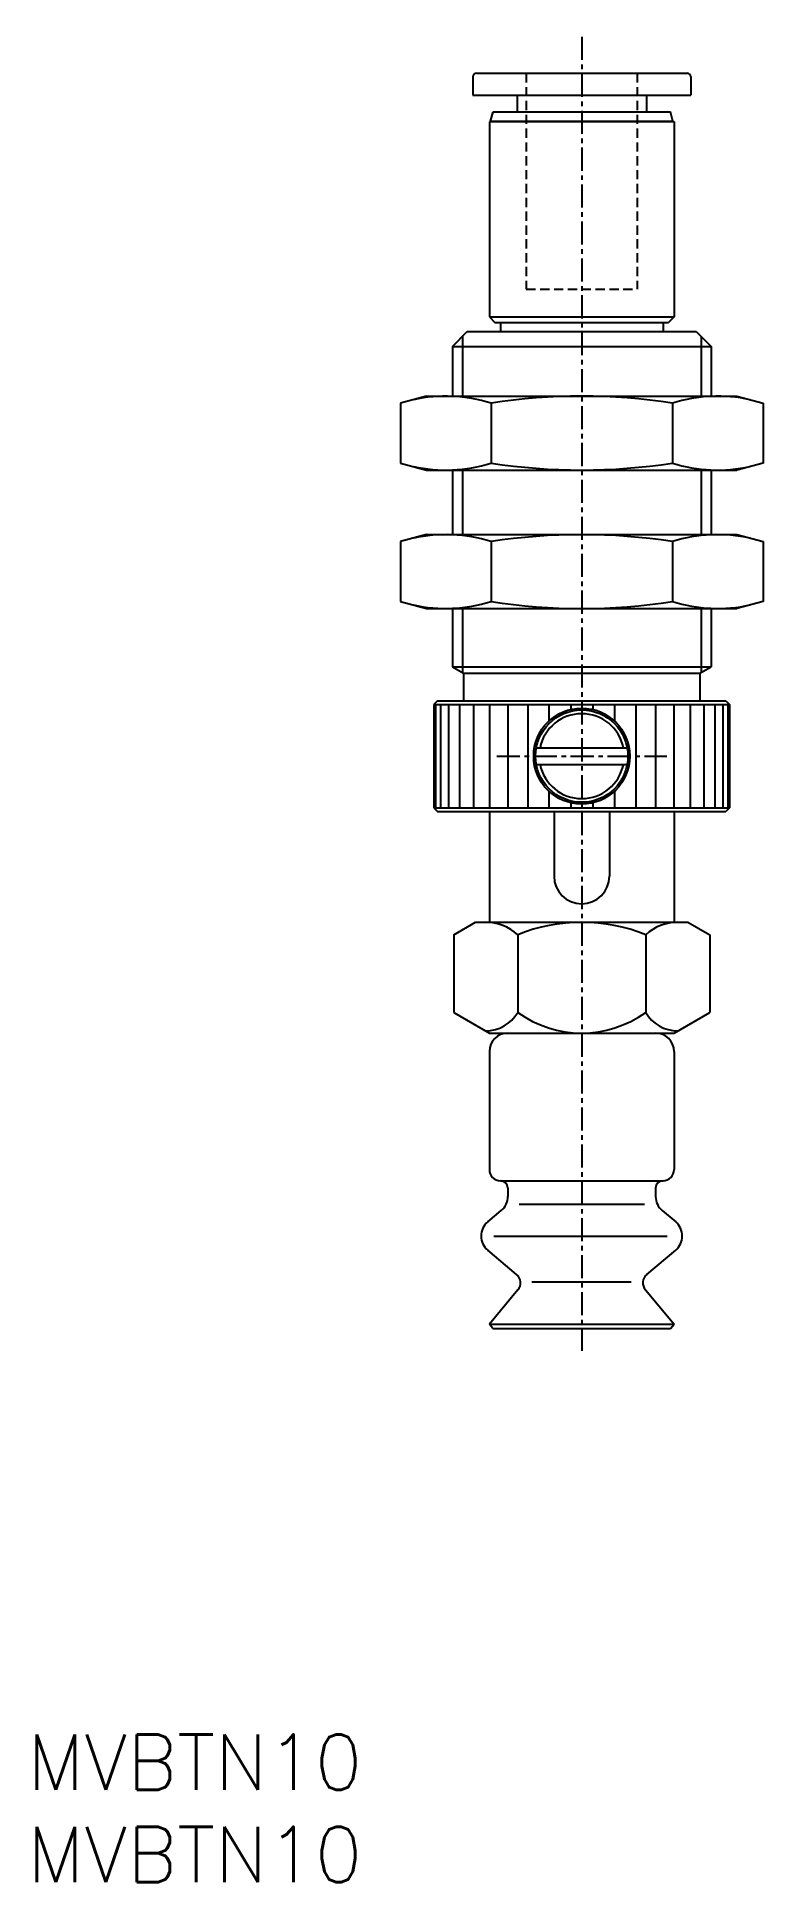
# Model space of a CAD drawing. Extents: x 0.5 to 39.8, y 0 to 100.
import ezdxf

# ---------------------------------------------------------------- set-up
doc = ezdxf.new("R2010")
doc.units = 0
doc.linetypes.add('CENTER', pattern=[2, 1.25, -0.25, 0.25, -0.25])
doc.linetypes.add('DASHED', pattern=[0.75, 0.5, -0.25])
doc.layers.get('0').update_dxf_attribs({"linetype": 'CONTINUOUS'})
doc.layers.add('CENTER', color=1, linetype='CENTER')
doc.styles.get("Standard").update_dxf_attribs({"font": 'txt.shx'})

# ---------------------------------------------------------------- blocks, each defined once
blk = doc.blocks.new('*U9')
at = {"color": 7, "linetype": 'CONTINUOUS'}
blk.add_text('MVBTN10', height=3, dxfattribs=at).set_placement((0, 0))
blk = doc.blocks.new('*U10')
at = {"color": 7, "linetype": 'CONTINUOUS'}
blk.add_text('MVBTN10', height=3, dxfattribs=at).set_placement((0, 5))

msp = doc.modelspace()

# ---------------------------------------------------------------- linework, layer by layer
at = {"color": 7, "linetype": 'CONTINUOUS'}
for p, q in [((24.3, 98.000002), (35.7, 98.000002)), ((24.1, 97.800002), (24.1, 96.800002)), ((35.9, 97.800002), (35.9, 96.800002)), ((24.1, 96.800002), (35.9, 96.800002)), ((26.49999, 96.800002), (26.49999, 95.900012)), ((33.49999, 96.800002), (33.49999, 95.900012)), ((25.06602, 95.400002), (24.99999, 95.361882)), ((24.99999, 95.361882), (24.99999, 84.800002)), ((34.99999, 95.361882), (24.99999, 95.361882)), ((25.06601, 95.400012), (34.93397, 95.400012)), ((25.06602, 95.400002), (25.19999, 95.900002)), ((25.19999, 95.900012), (34.79999, 95.900012)), ((34.93397, 95.399992), (34.8, 95.899992)), ((34.93396, 95.400002), (35, 95.361872)), ((34.99999, 95.361882), (34.99999, 84.800002)), ((22.99999, 83.199992), (23.79997, 84.000002)), ((23.79997, 84.000002), (36.19998, 84.000002)), ((24.99998, 84.800002), (25.29999, 84.500002)), ((24.99999, 84.800002), (34.99999, 84.800002)), ((25.29999, 84.500002), (34.69999, 84.500002)), ((25.6, 84.500002), (25.6, 84.000002)), ((34.4, 84.500002), (34.4, 84.000002)), ((34.99999, 84.799992), (34.69999, 84.499992)), ((36.19998, 84.000002), (36.99999, 83.199992)), ((22.99999, 83.199992), (36.99999, 83.199992)), ((22.99999, 83.199992), (22.99999, 80.500002)), ((23.54149, 83.741502), (23.54149, 80.500002)), ((36.4585, 83.741502), (36.4585, 80.500002)), ((36.99999, 83.199992), (36.99999, 80.500002)), ((20.18503, 80.120862), (20.18503, 76.879132)), ((21.6, 80.499992), (20.18504, 80.120852)), ((21.6, 80.500002), (38.4, 80.500002)), ((25.09252, 80.120862), (25.09252, 76.879132)), ((34.90748, 80.120862), (34.90748, 76.879132)), ((38.4, 80.500002), (39.81496, 80.120862)), ((39.81495, 80.120862), (39.81495, 76.879132)), ((20.18504, 76.879132), (21.59998, 76.499992)), ((21.6, 76.500002), (38.4, 76.500002)), ((22.99999, 76.500002), (22.99999, 73.000002)), ((23.54149, 76.500002), (23.54149, 73.000002)), ((36.4585, 76.500002), (36.4585, 73.000002)), ((36.99999, 76.500002), (36.99999, 73.000002)), ((39.81495, 76.879142), (38.39999, 76.500002)), ((21.59999, 72.999992), (20.18503, 72.620852)), ((21.6, 73.000002), (38.4, 73.000002)), ((38.4, 73.000002), (39.81495, 72.620872)), ((20.18503, 72.620862), (20.18503, 69.379132)), ((25.09252, 72.620862), (25.09252, 69.379132)), ((34.90748, 72.620862), (34.90748, 69.379132)), ((39.81495, 72.620862), (39.81495, 69.379132)), ((20.18503, 69.379132), (21.59999, 69.000002)), ((21.6, 69.000002), (38.4, 69.000002)), ((22.99999, 69.000002), (22.99999, 65.846412)), ((23.54149, 69.000002), (23.54149, 65.533772)), ((36.4585, 69.000002), (36.4585, 65.533772)), ((36.99999, 69.000002), (36.99999, 65.846412)), ((39.81495, 69.379142), (38.39999, 69.000002)), ((22.99999, 65.846412), (36.99999, 65.846412)), ((22.99999, 65.846412), (23.6, 65.500002)), ((23.6, 65.500002), (23.6, 64.000002)), ((23.6, 65.500002), (36.4, 65.500002)), ((36.399997, 65.500002), (36.99999, 65.846412)), ((36.4, 65.500002), (36.4, 64.000002)), ((22.2, 64.000002), (22, 63.800002)), ((22.19999, 64.000002), (37.79999, 64.000002)), ((37.79999, 64.000002), (37.99999, 63.800002)), ((21.99999, 63.800002), (37.99999, 63.800002)), ((21.99999, 63.800002), (21.99999, 58.199997)), ((22.08935, 63.800002), (22.08935, 58.199997)), ((22.35541, 63.800002), (22.35541, 58.199997)), ((22.79224, 63.800002), (22.79224, 58.199997)), ((23.39008, 63.800002), (23.39008, 58.199997)), ((24.13558, 63.800002), (24.13558, 58.199997)), ((25.01207, 63.800002), (25.01207, 58.199997)), ((25.99999, 63.800002), (25.99999, 58.199997)), ((27.07726, 63.800002), (27.07726, 58.199997)), ((28.21982, 63.800002), (28.21982, 62.894992)), ((29.40215, 63.800002), (29.40215, 63.530332)), ((30.59784, 63.800002), (30.59784, 63.530332)), ((31.78016, 63.800002), (31.78016, 62.894992)), ((32.92272, 63.800002), (32.92272, 58.199997)), ((33.99999, 63.800002), (33.99999, 58.199997)), ((34.98792, 63.800002), (34.98792, 58.199997)), ((35.86442, 63.800002), (35.86442, 58.199997)), ((36.6099, 63.800002), (36.6099, 58.199997)), ((37.20774, 63.800002), (37.20774, 58.199997)), ((37.64457, 63.800002), (37.64457, 58.199997)), ((37.91065, 63.800002), (37.91065, 58.199997)), ((37.99999, 63.800002), (37.99999, 58.199997)), ((27.54082, 61.449992), (32.45916, 61.449992)), ((27.54082, 60.550002), (32.45916, 60.550002)), ((28.21982, 59.105003), (28.21982, 58.199997)), ((31.78016, 59.105003), (31.78016, 58.199997)), ((21.99999, 58.200002), (22.19999, 58.000005)), ((21.99999, 58.199997), (37.99999, 58.199997)), ((22.19999, 58), (37.79999, 58)), ((24.99999, 58), (24.99999, 52)), ((28.49999, 58), (28.49999, 54.5)), ((29.40215, 58.469665), (29.40215, 58.199997)), ((30.59784, 58.469665), (30.59784, 58.199997)), ((31.49999, 58), (31.49999, 54.5)), ((34.99999, 58), (34.99999, 52)), ((38, 58.199998), (37.79999, 57.999998)), ((23.07179, 51.319765), (24.24999, 52.000002)), ((24.24999, 52), (35.74999, 52)), ((35.74999, 52), (36.9282, 51.319763)), ((23.07178, 51.319763), (23.07178, 47.11325)), ((26.53589, 51.319763), (26.53589, 47.11325)), ((33.46409, 51.319763), (33.46409, 47.11325)), ((36.9282, 51.319763), (36.9282, 47.11325)), ((23.07179, 47.113247), (25, 45.999997)), ((34.99999, 46), (36.9282, 47.11325)), ((24.99999, 46), (34.99999, 46)), ((24.99999, 45), (24.99999, 38.599998)), ((34.99999, 45), (34.99999, 38.599998)), ((25.6, 38), (34.4, 38)), ((25.99999, 37.599998), (25.99999, 37.144508)), ((33.99999, 37.599998), (33.99999, 37.144508)), ((24.91293, 35.766041), (25.64278, 36.378458)), ((26.60906, 36.721893), (33.4056, 36.721893)), ((34.35721, 36.378471), (35.08706, 35.766049)), ((25.24975, 35), (34.6262, 35)), ((26.47431, 32.92381), (24.91293, 34.233965)), ((33.52568, 32.923802), (35.08706, 34.233952)), ((26.54826, 32.078518), (24.999982, 30.233362)), ((27.30257, 32.516479), (32.68433, 32.516479)), ((33.45172, 32.078511), (34.999987, 30.233362)), ((25.1958, 29.999996), (24.999982, 30.233362)), ((24.999982, 30.233362), (34.999987, 30.233362)), ((25.19581, 30), (34.80419, 30)), ((34.80418, 30.000008), (34.999987, 30.233362))]:
    msp.add_line(p, q, dxfattribs=at)
at = {"color": 3, "linetype": 'DASHED'}
for p, q in [((26.99999, 98.000002), (26.99999, 86.300002)), ((32.99999, 98.000002), (32.99999, 86.300002)), ((26.99999, 86.300002), (32.99999, 86.300002))]:
    msp.add_line(p, q, dxfattribs=at)
at = {"color": 7, "linetype": 'CONTINUOUS'}
for radius in [2.6, 2.5]:
    msp.add_circle((29.99999, 61.000002), radius, dxfattribs=at)
for centre, radius, start, end in [((24.3, 97.800002), 0.2, 90, 180), ((35.7, 97.800002), 0.2, 0, 90), ((22.63878, 72.370232), 8.129772, 72.432975, 102.43233), ((29.99999, 48.549614), 31.950384, 81.164565, 98.835427), ((37.36121, 72.370232), 8.129772, 77.567111, 107.56703), ((22.63878, 84.629772), 8.129772, 257.56714, 287.56703), ((29.99999, 108.450392), 31.950384, 261.16457, 278.83543), ((37.36121, 84.629772), 8.129772, 252.43297, 282.43221), ((22.63878, 64.870232), 8.129772, 72.432975, 102.43233), ((29.99999, 41.049614), 31.950384, 81.164565, 98.835427), ((37.36121, 64.870232), 8.129772, 77.567111, 107.56703), ((22.63878, 77.129772), 8.129772, 257.56714, 287.56703), ((29.99999, 100.950392), 31.950384, 261.16457, 278.83543), ((37.36121, 77.129772), 8.129772, 252.43297, 282.43221), ((29.99999, 61.000002), 2.3, 11.282843, 168.71716), ((29.99999, 61.000002), 2.3, 191.28284, 348.71716), ((29.99999, 54.5), 1.5, 180, 0), ((24.80384, 49.454765), 2.545235, 47.116718, 90), ((29.99999, 42.839416), 9.160586, 67.780688, 112.21931), ((35.19614, 49.454765), 2.545235, 90, 132.88328), ((24.80384, 48.11325), 2, 270, 330), ((29.99999, 51.946258), 5.946256, 234.3686, 305.6314), ((35.19614, 48.11325), 2, 210, 270), ((25.99999, 45), 1, 90, 180), ((33.99999, 45), 1, 0, 90), ((25.6, 38.599998), 0.6, 180, 270), ((25.6, 37.599998), 0.4, 0, 90), ((34.4, 37.599998), 0.4, 90, 180), ((34.4, 38.599998), 0.6, 270, 0), ((24.99999, 37.144508), 1, 309.99999, 0), ((34.99999, 37.144508), 1, 180, 230.00001), ((25.55572, 35), 1, 129.99999, 230.00001), ((34.44426, 35), 1, 309.99999, 50.000013), ((26.08863, 32.46418), 0.6, 320, 50), ((33.91135, 32.46418), 0.6, 130, 220)]:
    msp.add_arc(centre, radius, start, end, dxfattribs=at)
at = {"layer": 'CENTER', "color": 1, "linetype": 'CENTER'}
for p, q in [((29.99999, 99.965442), (29.99999, 28.786247)), ((25.4, 61.000002), (34.6, 61.000002))]:
    msp.add_line(p, q, dxfattribs=at)

# ---------------------------------------------------------------- block references
at = {"color": 7, "linetype": 'CONTINUOUS'}
for name in ['*U10', '*U9']:
    msp.add_blockref(name, (0, 0), dxfattribs=at)

doc.saveas('drawing.dxf')
